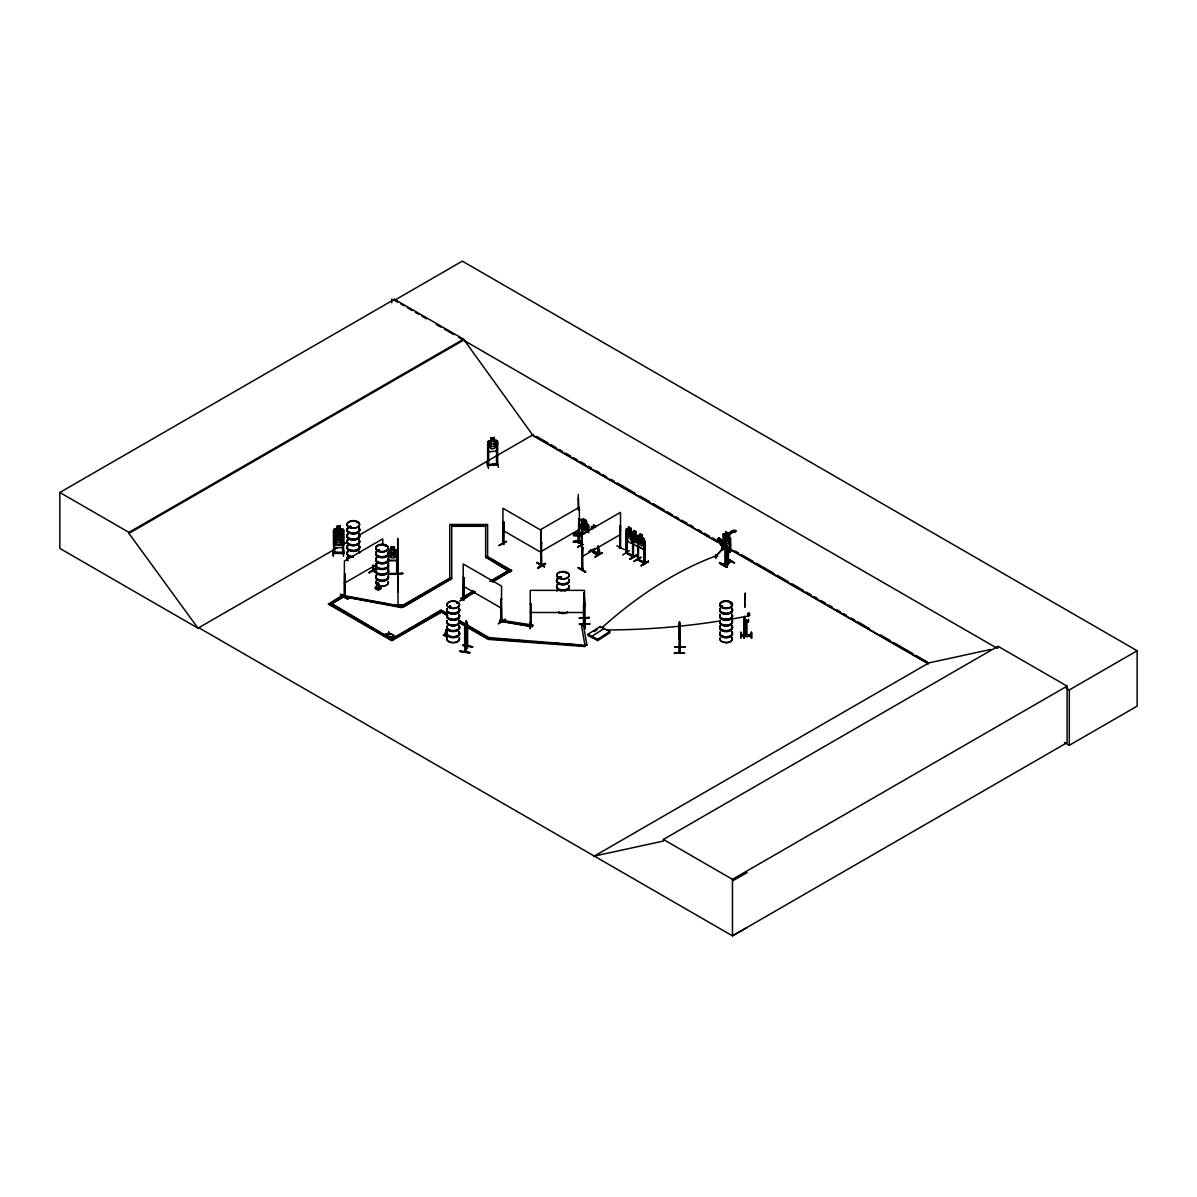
<?xml version="1.0" encoding="UTF-8"?>
<svg xmlns="http://www.w3.org/2000/svg" width="1197" height="1197" viewBox="0 0 1197 1197"><rect width="100%" height="100%" fill="white"/><g stroke="black" fill="none" stroke-linecap="round" stroke-linejoin="round"><path stroke-width="1.5" d="M397.898 571.193L398.317 577.119L397.823 570.834M744.265 634.305L744.265 627.183L744.055 637.747M744.474 634.754L744.758 623.248L744.549 627.512M744.175 631.418L744.145 632.375M679.342 634.964L679.597 625.597M679.357 632.749L679.567 630.969M744.848 603.587L744.818 607.298L744.878 604.425L744.848 605.248M748.574 619.403L748.23 622.111M744.534 627.662L744.534 628.53L744.758 626.181M751.252 634.799L741.078 634.605L751.237 634.664C747.616 639.931 729.497 632.719 751.207 635.338M744.803 604.156L744.878 601.777M679.537 629.203L679.163 638.719L679.716 630.894M333.604 537.603L337.045 536.675M333.604 535.089L334.666 534.057L342.432 534.101L343.614 535.074M343.614 542.391L342.462 545.159L334.636 545.039M336.941 531.348L340.277 531.363M334.711 534.206L337.045 534.221L335.384 535.059L335.384 542.72L337.045 544.904L340.157 544.934L341.833 542.765L341.833 535.089L340.277 533.877L336.941 533.922M342.432 534.161L340.157 534.236M343.614 537.588L340.157 536.69L341.833 537.677M744.833 601.986L744.878 599.757M674.285 653.323C692.764 652.829 682.709 653.682 674.3 653.038M679.357 634.215L679.193 633.452M744.908 599.921L744.923 597.632M744.369 633.063L744.429 630.116M744.354 629.383L744.429 626.48L744.07 638.016L744.055 635.936M744.654 628.29C744.325 641.083 744.758 621.198 744.714 629.577M679.522 629.727L679.283 634.664M377.833 585.572C376.965 576.7 382.816 592.545 376.457 588.67L377.773 582.685L378.491 585.632M744.938 598.141L744.983 595.747M744.265 629.338L744.354 626.585M333.559 531.034L334.472 531.049L333.559 531.034L333.649 553.448L333.664 552.311L334.562 553.403L334.472 531.049M333.604 536.959L334.636 539.682L342.462 539.712L343.614 537.079M333.005 550.291L333.335 556.216L333.499 549.902M343.464 552.715L333.469 552.341M334.576 552.386L343.509 552.445L343.614 553.508L343.494 529.732L342.432 528.715L334.666 528.625L333.604 529.658L333.604 544.904L334.621 547.628L342.462 547.598L343.614 544.904M340.277 526.037L336.941 525.992L337.045 528.805L335.384 529.702L335.384 534.79L337.045 536.989L340.157 537.019L341.833 534.864L341.833 529.777L340.157 528.85L340.277 525.977M342.596 531.154L343.509 531.154L342.596 531.154L342.611 553.523M343.614 529.762L343.614 544.964M343.509 556.336L343.808 550.396M723.033 547.014L722.105 546.954L723.093 546.939M725.158 541.448L725.322 537.094L726.384 537.438L726.908 536.316A9.471 5.431 -65.5 0 1 734.464 530.256L736.065 530.81L734.913 531.932A8.11 4.653 -65.5 0 0 728 538.081L729.063 538.426L726.025 541.852L725.158 541.448L728.195 538.037L725.322 537.094M726.025 541.852L726.19 537.483L727.252 537.842L727.761 536.705A9.471 5.431 -65.5 0 1 735.332 530.66L736.065 530.81M728.599 550.62L729.063 550.949M729.257 551.952L729.646 537.797L730.544 538.022L730.679 551.712L723.347 547.867M730.2 551.952L728.898 550.291M679.357 624.954L679.552 621.827L679.567 653.173L680.076 625.223M744.998 596.57L745.043 594.221M679.387 626.465L679.268 638.719M740.674 632.285L740.913 638.225L741.123 632.24M743.906 626.914L744.384 616.455L744.743 627.961M745.282 596.271L745.312 595.463C745.147 604.126 745.372 587.233 745.043 595.298M743.906 633.542L744.729 616.455M744.085 635.457L744.743 621.707M744.085 638.136L744.729 623.846L744.28 625.283M744.743 623.607L744.848 621.527L744.354 625.328M746.255 621.632L746 620.674L745.551 621.856C747.736 621.961 745.522 618.849 745.701 621.767M745.581 620.974L745.791 635.038M746.285 620.061L746.584 621.737M746.494 621.273L746.509 635.053M751.432 632.106L751.641 638.405L751.432 632.405M751.507 632.465L751.147 637.971M679.657 631.193L679.507 630.221M467.054 633.228L467.324 629.936M744.534 623.712L744.773 624.654M679.163 627.782L679.716 623.697M679.657 652.604L679.268 651.707M679.716 623.592L680.091 647.831M744.265 635.742L744.384 616.545L744.28 617.891M465.364 650.719L465.139 651.258M464.69 651.886L467.758 645.617L467.025 646.844M464.735 651.123L464.735 652.021L464.631 628.186L467.054 622.26L467.473 647.023L467.683 624.31M469.673 653.068L459.857 651.512M459.977 650.899L469.808 652.38M469.793 652.784L459.977 651.258M377.175 589.014L377.654 582.834L376.142 588.161M445.823 635.921L446.571 629.562L445.119 635.577L446.75 636.011L446.616 629.906M745.103 594.43L745.237 595.642M584.615 622.5L585.168 628.799L584.615 618.161M584.824 601.178L584.869 623.906L584.51 623.113M377.773 582.685L376.905 587.203L377.788 587.024M446.421 629.592L445.119 635.577M398.047 604.769L397.703 538.321L397.748 577.119M376.457 588.67L377.698 582.924M467.773 646.47L465.139 652.066L465.349 629.353M458.885 621.812L487.643 638.42L489.049 637.612L584.929 645.363L584.69 646.5L488.795 639.437L489.049 637.612L458.675 620.076M488.795 639.437L489.049 637.612M584.69 646.5L584.929 644.674L586.904 644.555L584.929 645.363L581.503 625.193L583.478 625.088L586.904 645.243M349.075 526.949L350.781 526.381M350.422 526.86L349.329 526.77L350.093 526.336M349.748 526.77L350.541 526.396M350.841 526.575L349.27 526.5M357.514 522.401L357.334 522.266M378.028 550.77L378.731 550.022M378.88 549.752L378.476 549.812M385.344 546.431L386.362 546.356L385.823 545.787M386.212 546.041L385.898 546.131M449.982 606.221C452.735 607.717 446.945 607.492 449.668 606.221M450.506 606.565L449.818 606.49M450.252 606.31L450.476 607.118M457.194 603.019L456.7 602.3L457.314 602.974M457.449 602.824L456.521 602.974M559.418 576.864L558.894 577.927M559.418 577.627L560.016 577.777M559.777 577.822L560.45 577.238M566.6 572.944L566.151 573.513M567.004 573.124L566.555 572.989M578.854 520.396L578.75 519.049M728.375 564.341L727.073 564.505L727.013 550.545L727.866 550.949L727.716 564.834L727.567 550.949L728.704 550.246M730.365 551.817L723.332 547.433L722.838 548.241L730.275 552.041L723.003 547.373L721.477 549.303L723.078 547.538M444.955 634.53L446.331 629.667L444.79 635.068M340.427 594.894C343.719 592.32 355.808 605.772 340.457 594.804M348.043 598.335L340.771 594.266M537.154 562.485C559.717 575.009 521.189 554.256 544.426 566.57M537.124 562.874L544.381 566.944M585.557 571.657C563.353 558.819 600.46 580.904 578.286 567.902M584.405 623.802L584.48 622.53M584.899 623.832L584.54 618.131M719.382 563.218C742.08 575.937 704.719 553.702 726.923 566.765M719.681 563.024L726.549 567.393M722.3 605.697C722.554 604.754 719.846 607.747 722.749 606.146M721.567 605.607L721.567 605.891M730.424 603.857L731.262 603.438M724.17 544.485L729.646 547.553L730.439 545.353M629.682 533.638L631.777 532.456L630.265 534.73L631.283 537.273M640.949 540.236L643.163 539.054L641.667 541.328L643.238 545.458L641.188 541.643C640.245 545.353 637.447 542.391 640.679 540.745L639.198 536.795L641.098 540.326M637.462 546.371L638.33 544.156M642.34 534.894L639.961 533.548L639.961 536.451L638.779 536.675L638.779 541.762L639.961 544.62L642.176 545.892L643.373 544.381L643.373 539.293C641.188 538.156 642.849 531.618 642.176 537.707L643.836 538.575L638.345 535.343L637.507 535.927L638.24 546.371L643.821 549.543L644.704 547.253M496.426 450.91L497.533 448.172M487.792 449.219L488.81 451.853L496.531 451.074L497.668 443.518L487.792 444.491M385.359 635.083L384.806 634.305L387.918 633.901L387.813 634.739L385.359 634.619L387.813 634.29L387.798 636.49L388.531 634.23L391.599 634.29L388.531 634.694L388.636 633.856L391.599 633.841M392.466 638.719L393.2 636.924L396.267 636.535L393.304 636.55L393.2 637.388L396.267 636.999M388.636 632.136L389.22 632.929L388.636 632.136L387.918 634.365L384.806 634.769M392.586 636.595L389.474 637.462L392.481 637.432L393.304 634.829L393.304 636.999M393.304 634.829L392.586 637.058L389.474 637.462M733.402 531.543A8.11 4.653 -65.5 0 1 734.045 531.543L735.197 530.421M397.763 557.802L396.611 560.57L388.771 560.57M387.215 636.161L387.813 634.739M389.22 632.465L388.636 634.305L391.599 634.29M391.883 638.854L392.481 636.984M393.304 636.55L393.888 635.158M338.542 532.171L341.399 529.673L339.29 532.785L341.504 536.047L338.616 533.353L335.729 535.972L337.913 532.755L335.818 529.613L338.706 532.052M679.612 653.098L680.12 647.427M722.539 564.67L730.125 560.286L722.943 564.445M730.065 560.645L722.838 564.789M633.961 561.528L641.098 557.338M369.14 572.764L376.202 568.186M465.184 651.961L465.094 627.243L466.456 620.794L465.663 622.814M465.663 623.727L466.187 621.707M465.513 626.3L466.321 624.565L465.513 631.388C465.813 615.123 464.75 643.791 466.067 629.173L466.531 630.789M465.035 650.809L467.414 646.455M499.598 621.153L500.107 620.046L532.86 625.118L532.336 626.914L499.598 621.153L532.336 626.226L532.86 625.118M499.598 621.842L500.107 620.046M372.596 570.864L372.925 565.193M373.344 571.238L373.599 565.553M463.149 599.622L463.942 599.996L464.122 577.657L463.224 577.433L463.867 577.807M463.538 598.59L463.852 599.996L464.122 577.657M502.83 543.797L503.623 544.246L503.802 521.922L502.905 521.683L503.548 522.057M503.533 544.261L503.802 521.922M501.887 621.542L501.169 599.069L500.855 621.393L500.84 620.51L501.887 620.734M540.595 564.879L541.732 564.64L541.403 542.331L540.595 565.687L540.685 564.819M540.775 565.418L541.583 565.882L541.508 564.999M627.019 552.416L626.076 552.206L626.884 552.67M632.824 543.662L632.944 556.605C636.729 556.336 616.829 548.69 632.944 555.797M627.048 531.139L626.151 530.914L626.315 552.864L633.482 556.874M638.046 560.031L638.046 559.223M644.016 562.59C649.851 564.565 627.901 554.435 644.151 562.56M643.791 538.545L644.629 539.982L644.704 563.742L643.881 563.323L644.225 541.044M530.151 628.335L530.076 622.934M582.281 544.83L581.951 544.261M584.031 521.967L581.518 521.488L581.458 545.204L582.445 545.443L581.727 545.024M591.064 550.71L598.261 554.854L598.186 545.593M597.527 553.717C601.238 555.049 590.645 548.196 592.036 550.904M729.871 549.288L730.335 551.862L730.394 538.066L728.015 535.822L728.075 533.039L729.153 542.555L727.971 544.066L725.741 542.825L724.544 539.967L725.696 531.707L728.075 533.039M451.733 578.106L449.758 578.106L401.818 605.787L401.234 607.567L343.629 596.675L344.212 595.582L403.209 606.595L451.164 578.914L403.209 607.283L391.015 604.56M343.629 597.363L344.212 595.582M401.234 607.567L401.818 605.787M344.392 595.792L344.796 595.941M541.059 564.191L541.717 563.772L540.924 564.236M579.318 542.914L579.109 520.56L578.39 543.124L579.183 542.66M581.937 569.862L582.894 569.712L582.55 547.403L581.832 569.967L582.55 547.403M487.553 464.675L488.66 464.571L488.6 465.603M487.658 443.339L488.63 443.444L487.658 443.339L487.613 465.693L497.533 464.421L487.748 465.409M466.561 630.789L466.785 623.906L466.082 627.931L465.618 626.435M726.28 549.318L724.918 549.258L725.696 549.558M727.118 550.575L727.148 564.371M728.3 550.62L728.3 564.46L728.509 550.605M725.771 563.443L725.472 548.854L725.621 563.488L726.325 549.199M357.02 522.655L357.469 522.625M450.671 607.118L450.311 606.28M559.777 576.864L558.64 577.672M341.833 540.176L340.157 542.346L337.045 542.331L335.384 540.146M727.417 547.897C728.24 553.553 714.22 539.144 718.544 539.099L723.796 548.346M719.606 539.877C716.853 534.55 725.397 543.962 725.397 545.757L725.023 546.565L720.774 543.184L718.529 537.857M717.482 539.099L723.497 541.882L727.507 547.957M722.105 546.206L717.542 539.024L723.646 548.645M729.332 551.997L724.275 542.376L730.275 552.041M724.933 542.75L723.437 542.017M716.39 555.348L722.105 549.498L716.584 555.348M724.14 548.017C719.711 551.832 726.399 548.136 723.003 547.373M530.106 624.954L531.244 625.388M583.552 603.617L584.465 603.827L583.552 603.617L583.448 625.971L583.463 624.924L584.57 624.954M340.726 594.655L348.058 598.784M397.643 551.937L396.731 551.937L396.656 574.321L397.643 573.273M496.456 440.167L488.87 440.87L487.778 441.858L487.763 465.693M487.897 441.947L488.885 440.93M488.735 464.765L496.456 463.987M497.339 464.421L496.546 463.703L497.623 463.852M496.65 463.972L496.635 464.481M497.623 464.66L497.638 440.855L494.376 440.287M724.918 563.039L725.771 562.695M726.28 563.159L725.547 562.74M333.709 537.633L334.711 536.66M344.646 574.605L344.571 596.794L345.364 596.33L344.437 596.54M344.691 596.749L345.29 574.231M578.495 543.019L579.109 520.56M620.33 547.747L619.522 548.166L620.6 547.942L620.51 512.331L582.161 534.475L582.086 570.116L582.804 569.697M560.391 577.702L559.598 577.956M723.287 542.675L723.242 534.131L725.786 534.58L725.771 531.857M724.185 542.899L724.155 534.371L723.257 534.146L724.11 533.653M591.931 526.441L591.109 527.024L593.622 527.503M632.121 532.396L631.253 540.161L631.253 532.86L632.091 532.276L638.405 536.899L638.405 559.822M626.196 529.403L626.989 528.85M530.226 624.954L531.244 625.163M583.448 625.163L584.57 625.163M583.657 625.702L584.57 625.971M388.606 551.937L388.501 574.351L397.748 574.291M333.664 553.149L343.584 553.268M721.013 605.891L722.105 606.251M730.379 603.468L731.397 603.587M587.951 634.305L600.116 626.525L609.767 631.522L609.886 632.779L597.722 640.575L588.071 635.562L587.951 634.305L597.602 639.303L597.722 640.575M594.146 631.672L597.198 629.727M592.171 636.161L604.335 628.38M597.602 639.303L609.767 631.522M373.554 570.221L372.611 570.026L373.419 570.475M369.215 572.884L376.247 568.171L369.215 572.42M373.419 570.715L376.531 572.136M723.242 534.131L724.155 534.371M729.646 537.797C732.19 537.797 724.963 533.817 724.035 533.697M729.631 547.717L724.11 544.545M506.526 541.628L498.969 545.578L506.122 541.403M503.623 543.677L502.83 542.989L503.623 543.438M541.657 542.48L540.76 542.705M466.845 597.378L459.693 601.089M581.772 544.141L576.086 540.446M540.52 564.984L541.343 564.475M541.732 564.64L540.924 565.044M541.403 542.331L540.999 565.463M537.917 567.617C560.66 554.914 523.014 577.074 545.084 563.473M537.947 568.006L545.084 563.772M538.276 568.216L545.024 563.398M582.804 547.553L581.907 547.777M619.612 526.022L620.51 525.782L619.866 548.301L619.866 526.156M501.827 599.428L500.915 599.203M630.864 531.064L630.939 528.296L628.56 526.934L627.378 535.164L628.56 538.022L630.789 539.278M626.929 539.712C624.46 531.663 627.961 545.428 632.42 542.944M616.844 545.757L624.475 549.647M637.507 535.927L637.851 559.478M582.206 569.263L582.879 568.844L582.086 569.308M619.866 547.493C621.692 545.817 617.832 548.869 620.285 547.732L620.27 525.633M637.792 537.378L638.45 537.737M505.358 619.148L498.206 623.787L505.718 619.762M622.62 555.034L629.368 550.62M638.24 546.371L643.821 549.543M627.019 553.223L627.138 552.49M637.403 555.184C614.869 567.827 651.916 545.533 629.921 559.119M629.861 559.164L637.403 555.213M637.836 558.7L638.27 559.268M638.27 560.076L638.45 545.129M643.896 562.71L644.704 563.742L637.552 559.657M644.016 563.398L644.225 546.58M648.415 561.124L641.263 565.762L648.46 561.184M641.263 565.762L648.505 561.588L641.308 565.373M198.882 627.782L198.104 628.245L59.85 548.421L59.85 492.491L394.471 299.295L463.553 339.17L532.635 434.99L723.123 544.979M394.471 299.295L394.471 300.327L462.326 261.155L1137.15 650.764L1137.15 706.125L1069.295 745.297L1064.447 742.484M59.85 492.491L128.932 532.366L463.553 339.17M747.108 927.495L732.459 935.845L198.792 627.737L197.999 628.186L128.932 533.398L463.553 340.202M197.999 628.186L337.479 547.657M342.327 544.859L347.16 542.061M358.457 535.553L533.413 434.541M344.392 583.148L376.352 564.7M328.397 603.453L391.763 640.036L441.109 612.236L391.763 640.724L328.397 604.141L342.537 595.283L343.928 596.779L329.788 604.949L343.928 596.091M333.11 601.418L342.537 595.971L343.928 596.779M377.818 586.231C370.501 587.562 379.599 592.38 381.125 587.996M378.057 589.986L381.125 588.131M508.59 570.984L486.221 557.383L487.613 556.575L511.598 570.415L492.61 582.056M401.818 606.475L449.758 578.794L451.733 578.794L451.733 524.466M486.221 558.071L487.613 557.263L511.598 571.104M583.882 519.154L586.306 520.471L587.338 524.87L587.338 529.957L586.156 531.453L583.956 530.181L582.774 527.323L583.956 519.109L583.956 521.832M582.206 523.448L581.547 523.074L582.056 545.593M586.306 520.471L586.156 523.284L588.67 525.513L588.595 532.874M540.999 551.548L579.363 529.403M475.029 592.216L462.251 599.592L460.845 598.784L473.638 590.72M489.618 581.488L508.8 570.415L491.219 581.248M447.498 613.627L441.109 609.931L391.763 639.108M581.518 528.79L582.251 531.917L585.019 533.518M462.446 597.872L472.037 592.335M393.364 638.196L412.531 627.123M415.733 625.268L426.925 618.819M430.112 616.964L441.109 610.62L445.897 613.388M588.595 525.558L582.296 521.054M460.845 598.096L462.251 598.904L475.029 591.527M492.61 581.368L511.598 570.415M587.951 532.291L588.191 526.62L588.849 530.69M588.849 526.994L587.951 526.755M582.326 531.872L585.094 533.473M595.822 526.052L593.458 524.69L593.547 527.548L592.365 527.772M582.326 544.231L577.612 546.939L582.445 544.635L581.727 544.216M582.266 544.545L578.001 547.179M443.399 635.113L446.466 633.138M588.64 551.652L591.513 549.992M588.939 551.772L594.729 548.421M591.318 549.752C591.049 552.79 603.767 560.196 598.425 547.298M582.161 556.62L620.51 534.475M633.692 530.48L636.056 531.842L633.692 530.48L633.692 533.383M602.046 552.67L594.879 556.859M602.375 552.894L595.193 557.084M636.056 534.565L637.148 536.211L637.148 541.283L635.966 542.795L633.767 541.523L632.585 538.65L632.585 533.563L633.767 533.338M458.885 622.5L487.643 639.108L494.585 638.704M725.472 548.854L725.053 563.114M730.993 561.169L723.736 565.358L730.933 561.213M734.524 562.829L728.375 559.268L734.135 562.59M593.532 856.543L928.947 662.884L990.742 649.447M594.311 856.079L663.392 841.057L663.392 839.456L998.014 646.26L1067.096 686.135L1067.096 742.649L732.459 935.845L732.459 879.331L1067.096 686.135M998.014 647.861L997.236 648.325L458.735 337.419M1066.093 688.08L1069.295 689.936L1137.15 650.764M732.459 880.947L747.108 872.598M335.384 537.633L337.045 536.735M729.467 551.578L729.886 537.648M486.67 462.237L488.481 468.476M578.39 543.124L579.183 541.852M559.897 577.837L559.598 576.894M496.65 463.703L487.658 464.915M722.434 606.505L721.327 606.55M582.206 570.071L582.625 568.695M529.942 622.874L530.151 628.799M397.643 550.515L398.047 573.917M729.931 552.266L724.065 542.645M488.675 465.618L488.556 443.234M377.818 582.969L379.748 587.981M372.985 569.922L373.419 571.283L373.344 565.702M376.531 572.72L372.91 570.67L376.277 572.286M503.069 543.647L503.892 544.066L503.189 542.884M463.389 599.398L463.583 599.458M597.827 553.493L598.156 554.869M597.707 554.256L597.782 546.924M395.713 636.669L390.013 637.777M531.139 624.954L530.331 626.031L530.226 590.36L584.465 590.36L584.36 626.031L584.465 625.163M388.501 573.543L397.643 573.677M496.56 442.411L497.518 442.516L496.56 442.411L496.516 464.765M498.491 467.443L496.695 461.204M491.084 437.893L494.376 437.563L491.084 437.893L491.174 440.631L489.543 441.768L489.543 446.855L491.189 448.875L494.256 448.561L495.902 446.227L495.902 441.139L494.256 440.391L494.346 437.503M488.84 440.84L491.084 440.616L491.189 437.967M583.029 544.68L575.787 540.565M378.91 550.665L378.057 550.381M559.852 578.076L558.924 577.358M540.849 565.463L540.999 529.403L579.363 507.259L579.363 542.944M463.942 599.188L463.583 598.65M598.261 554.061L592.111 550.455M466.321 623.667L466.755 628.724L465.513 633.572L465.094 632.33M730.604 603.408L731.053 603.243M579.228 618.011L589.403 617.787M579.632 624.355C610.934 623.188 558.041 624.355 589.792 624.086M584.181 602.031L584.286 592.575L584.48 607.433M584.271 597.363L584.375 600.251L584.45 598.47M398.047 551.772L398.062 574.515M392.781 573.767L402.955 573.662M393.259 604.889L403.449 605.592L393.259 604.964M403.434 605.502L393.259 605.368L403.449 605.562M531.139 625.762L530.121 625.971M530.256 625.986L531.139 625.971L531.139 603.617L530.226 603.827M584.57 625.762L581.503 625.193M578.286 494.391L578.286 510.131M578.39 497.772L578.75 509.832M578.57 519.393L583.657 519.498M578.57 519.722L583.657 519.707M578.57 519.857L583.657 519.393M578.57 525.274L581.966 525.274M578.57 525.288L581.966 525.348M451.733 525.618L485.638 525.618M578.57 525.663L581.966 525.752M578.57 525.977L581.966 525.977M578.57 526.067L581.966 526.037M451.733 526.306L485.638 526.306M578.57 527.234L581.966 527.219M578.57 527.338L581.966 527.368M578.57 527.548L581.966 527.533M573.483 533.189L583.657 533.114L583.657 533.892M573.483 533.488L583.657 533.488M573.483 533.593L583.657 533.563M573.483 533.802L583.657 533.877M573.483 535.418L581.966 535.433M573.483 535.613L581.966 535.628M581.966 535.762L573.483 535.298M573.483 541.179L581.966 541.194L573.483 541.957M573.483 541.643L581.966 541.568M573.483 541.882L581.966 541.957M388.801 549.588L396.581 549.588L397.763 550.545M396.731 552.146L397.643 552.146M485.638 556.575L487.613 556.575M388.86 560.42L396.536 560.42M388.711 573.707L396.835 573.543M388.681 574.051L397.643 574.036M530.226 612.505L584.465 612.505M446.72 636.894L443.399 635.038M337.045 531.498L340.157 531.513M337.045 535.074L340.157 535.089M334.711 536.72L342.387 536.765M337.045 537.648L340.157 537.662M337.045 540.146L340.157 540.176M337.045 534.805L340.157 534.85M334.711 539.533L342.387 539.623M333.469 553.418L343.494 553.508M745.581 621.198L746.719 621.213M741.063 634.814L751.237 634.994M741.033 635.547L751.207 635.712L741.033 635.637M679.163 627.707L679.208 629.353M674.824 646.993L684.998 647.308M501.962 639.258L511.179 639.931M518.555 640.47L527.772 641.158M535.149 641.697L542.525 642.235M551.742 642.924L559.119 643.462M566.495 644.001L575.712 644.689M488.795 638.749L584.69 645.811M449.818 606.355L448.935 606.879M388.606 573.273L388.711 574.291M503.742 621.303L507.378 621.871M511.014 622.44L514.665 622.994M518.301 623.562L531.034 625.522M467.324 622.635L467.069 646.979M465.483 622.649L465.633 625.418M462.641 645.452L472.486 646.993M349.614 597.228L353.205 597.872M356.811 598.5L360.402 599.143M364.008 599.787L367.614 600.415M371.205 601.059L387.409 603.931M343.629 596.675L401.234 606.879M378.237 550.859L379.314 550.007M723.557 548.675L717.886 538.725M748.035 616.036C753.003 616.036 745.851 612.206 748.035 616.036A610.216 498.042 -2.8 0 1 731.472 619.088M541.239 566.031L541.253 530.376L502.905 508.231L502.935 543.902L503.144 521.548M501.423 621.722L501.573 586.126L463.224 563.982L463.224 599.667L463.463 577.283M597.902 554.316L597.527 547.059M581.951 545.069L581.802 522.924M584.151 618.625L584.151 612.58M734.689 531.663L735.542 532.067M729.063 538.426L727.133 537.692A8.11 4.653 -65.5 0 1 732.025 531.932M714.833 556.321L716.03 557.952L714.833 556.321A348.192 206.228 -58.7 0 0 602.226 627.452M578.36 541.553L578.39 528.969M375.544 564.281L376.98 565.089M376.277 572.869L372.686 570.879L372.686 565.343M718.454 537.932L720.848 539.263M721.402 549.139L722.599 549.947M725.681 547.448L729.871 549.857L724.035 546.805M638.27 535.388L640.036 536.406M643.971 541.179L644.884 541.418L644.959 563.592L637.792 559.523M640.769 557.233L634.021 561.169M626.181 553.119L633.228 557.099L633.228 542.331M575.697 540.67L582.984 544.351M578.241 567.977L585.572 572.106M506.151 541.358L499.373 545.353M394.471 300.327L397.688 302.183M400.905 304.038L404.122 305.893M407.324 307.749L412.142 310.532M415.359 312.387L418.576 314.242M421.793 316.098L426.611 318.881M436.247 324.447L441.065 327.23M444.282 329.085L453.917 334.636M536.645 436.396L547.942 442.92M551.174 444.79L556.021 447.588M559.238 449.444L562.47 451.314M565.702 453.169L570.55 455.967M573.782 457.838L576.999 459.708M580.231 461.563L585.079 464.361M588.311 466.232L591.527 468.087M596.375 470.885L599.607 472.755M602.839 474.611L606.056 476.481M610.904 479.279L614.136 481.134M617.368 483.004L635.128 493.254M639.961 496.052L649.657 501.648M652.874 503.503L664.185 510.027M667.402 511.897L672.25 514.695M675.482 516.55L678.714 518.421M681.946 520.291L686.779 523.074M690.011 524.944L693.243 526.815M698.075 529.598L701.307 531.468M704.539 533.338L709.387 536.136M712.619 537.992L715.836 539.862M735.212 551.039L738.444 552.909M741.676 554.765L752.973 561.288M756.205 563.159L773.965 573.408M777.182 575.278L788.494 581.802M791.711 583.657L803.022 590.196M806.239 592.051L811.087 594.849M814.319 596.719L817.551 598.575M820.783 600.445L825.616 603.243M828.848 605.098L832.08 606.969M836.912 609.767L840.144 611.622M843.376 613.492L846.608 615.348M851.456 618.146L854.673 620.016M857.905 621.871L869.202 628.41M880.513 634.934L890.194 640.515M893.426 642.385L912.802 653.562M916.019 655.432L927.331 661.956M726.355 546.834L928.154 663.347M531.573 434.84L717.841 542.376M725.936 547.059L928.393 663.946M728.419 559.598L734.18 562.919M726.938 567.213L719.741 562.59M591.887 526.59L593.547 527.548M592.036 528.835L591.138 528.61L591.797 528.984M502.905 530.376L541.253 552.52M486.221 557.383L510.191 571.912M449.758 578.106L451.164 578.914M463.224 586.126L501.573 608.271M451.164 579.602L449.758 578.794L449.758 524.466L487.613 524.466L487.613 557.263L485.638 557.263L485.638 524.466M458.675 620.779L489.049 638.3M447.693 615.348L439.703 610.739L447.693 616.051M380.451 632.585L331.195 603.453L393.155 639.916M383.624 634.41L391.569 639.003M663.392 839.456L732.459 879.331M631.492 538.725L629.787 535.029C628.844 538.755 626.046 535.777 629.278 534.146L627.797 530.181L629.652 533.398M396.536 549.677L397.643 550.575M342.387 528.879L343.494 529.792M633.452 556.889L633.482 542.196M722.973 548.316L717.661 538.994M631.971 532.695L630.789 531.109L630.939 528.296L628.56 527.129L628.649 529.807M593.532 528.416L592.814 528.176M745.701 635.607L746.015 620.046M633.243 533.383L632.48 531.902L626.869 528.79L626.106 529.328L626.151 553.149L626.076 552.206M632.36 532.007L633.153 533.368M637.462 535.568L638.33 544.261L637.522 546.505L631.986 543.303L631.328 540.116M724.649 542.989L727.432 548.031M720.639 539.293L719.217 538.485M345.364 595.522L345.364 596.33M487.882 449.129L488.885 451.733M334.711 545.024L333.604 542.331L334.636 545.114M584.241 598.186L584.076 593.996M379.584 588.505L378.207 582.894L378.985 588.924M464.66 635.427L465.035 637.597L467.039 633.183L464.93 637.582L464.66 628.171M600.116 626.525L600.236 627.782M584.181 592.575L584.286 595.463M584.271 597.258L584.316 599.128M377.968 582.984L378.102 589.104M397.703 560.465L398.167 591.782M723.901 534.52L723.946 543.049M723.497 533.997L723.542 542.54M1069.295 689.936L1069.295 745.297M748.29 619.403L748.499 622.126M746.719 620.989L746.689 635.592M727.641 550.904L727.791 564.76M679.447 621.812L679.208 653.158M637.792 544.755L637.582 559.732M636.056 531.842L635.891 534.655M632.585 540.116L632.585 556.814M627.048 538.53L626.884 553.478M626.809 531.288L626.659 553.433M591.677 550.306L591.872 551.174L591.542 549.797M591.064 549.902L591.138 550.844M582.445 530.69L582.445 534.371M573.483 533.099L573.483 533.892M501.169 599.069L501.289 621.228M466.351 620.779L466.426 623.682M391.763 299.085L391.763 302.751M391.195 546.879L391.195 549.677L389.519 550.575L389.519 555.662L391.195 557.847L394.307 557.847L395.983 555.662L395.983 550.575L394.307 549.677L394.426 546.79L391.075 546.864L391.075 549.588M382.756 544.396L382.756 538.859L344.392 561.004L344.317 596.645M345.035 574.081L344.796 596.749M342.492 552.49L342.477 553.493M128.932 532.366L128.932 533.398M719.831 621.004A610.216 498.042 -2.8 0 1 607.044 629.951M358.861 534.251A6.434 3.711 0 0 1 353.295 539.817A6.434 3.711 0 0 1 347.729 534.251M358.786 534.625A6.344 3.666 0 0 1 353.295 540.116A6.344 3.666 0 0 1 347.803 534.625M358.756 539.413A6.299 3.636 0 0 1 353.295 544.874A6.299 3.636 0 0 1 347.833 539.413M358.771 539.757A6.329 3.651 0 0 1 353.295 545.248A6.329 3.651 0 0 1 347.803 539.757M358.861 528.131A6.434 3.711 0 0 1 353.295 533.712A6.434 3.711 0 0 1 347.729 528.131M358.771 533.608A6.329 3.651 0 0 1 353.295 539.084A6.329 3.651 0 0 1 347.803 533.608M358.786 528.52A6.344 3.666 0 0 1 353.295 534.012A6.344 3.666 0 0 1 347.803 528.52M358.861 533.937A6.434 3.711 0 0 1 353.295 539.503A6.434 3.711 0 0 1 347.729 533.937M358.861 527.817A6.434 3.711 0 0 1 353.295 533.398A6.434 3.711 0 0 1 347.729 527.817M358.786 527.488A6.344 3.666 0 0 1 353.295 532.994A6.344 3.666 0 0 1 347.803 527.488M353.295 557.233A6.434 3.711 0 0 1 347.729 551.667M358.861 551.667A6.434 3.711 0 0 1 359.504 552.565M351.649 557.413A6.344 3.666 0 0 1 347.803 552.041M347.803 560.48A6.329 3.651 0 0 1 347.803 556.814M358.756 540.326A6.299 3.636 0 0 1 353.295 545.772A6.299 3.636 0 0 1 347.833 540.326M347.803 560.839A6.344 3.666 0 0 1 347.803 557.174M358.801 539.997A6.359 3.666 0 0 1 353.295 545.488A6.359 3.666 0 0 1 347.788 539.997M358.861 545.548A6.434 3.711 0 0 1 353.295 551.129A6.434 3.711 0 0 1 347.729 545.548M353.295 556.515A6.344 3.666 0 0 1 347.803 551.024M358.786 551.024A6.344 3.666 0 0 1 359.639 552.849M358.771 545.937A6.329 3.651 0 0 1 353.295 551.428A6.329 3.651 0 0 1 347.803 545.937M353.295 556.919A6.434 3.711 0 0 1 347.729 551.353M358.861 551.353A6.434 3.711 0 0 1 359.504 552.251M358.861 545.234A6.434 3.711 0 0 1 353.295 550.815A6.434 3.711 0 0 1 347.729 545.234M358.771 544.919A6.329 3.651 0 0 1 353.295 550.396A6.329 3.651 0 0 1 347.803 544.919M459.319 620.6A6.359 3.666 0 0 1 453.184 625.223A6.359 3.666 0 0 1 447.05 620.6M459.319 609.572A6.344 3.666 0 0 1 453.184 614.181A6.344 3.666 0 0 1 447.05 609.572M459.319 608.555A6.344 3.666 0 0 1 453.184 613.163A6.344 3.666 0 0 1 447.05 608.555M459.319 615.692A6.344 3.666 0 0 1 453.184 620.3A6.344 3.666 0 0 1 447.05 615.692M458.75 614.42A6.434 3.711 0 0 1 454.022 619.956A6.434 3.711 0 0 1 446.975 615.318M458.75 614.106A6.434 3.711 0 0 1 454.022 619.642A6.434 3.711 0 0 1 446.975 615.004M459.304 614.66A6.329 3.651 0 0 1 453.184 619.268A6.329 3.651 0 0 1 447.065 614.66M458.75 608.315A6.434 3.711 0 0 1 454.022 613.852A6.434 3.711 0 0 1 446.975 609.213M458.75 608.001A6.434 3.711 0 0 1 454.022 613.537A6.434 3.711 0 0 1 446.975 608.899M459.319 620.809A6.359 3.666 0 0 1 453.184 625.418A6.359 3.666 0 0 1 447.05 620.809M459.289 621.363A6.314 3.651 0 0 1 453.184 625.956A6.314 3.651 0 0 1 447.08 621.363M459.289 637.866A6.314 3.651 0 0 1 453.184 642.46A6.314 3.651 0 0 1 447.08 637.866M459.319 621.048A6.359 3.666 0 0 1 453.184 625.672A6.359 3.666 0 0 1 447.05 621.048M459.319 626.989A6.344 3.666 0 0 1 453.184 631.597A6.344 3.666 0 0 1 447.05 626.989M459.319 625.971A6.344 3.666 0 0 1 453.184 630.58A6.344 3.666 0 0 1 447.05 625.971M459.319 633.108A6.344 3.666 0 0 1 453.184 637.717A6.344 3.666 0 0 1 447.05 633.108M458.75 631.836A6.434 3.711 0 0 1 454.022 637.373A6.434 3.711 0 0 1 446.975 632.734M458.75 631.522A6.434 3.711 0 0 1 454.022 637.058A6.434 3.711 0 0 1 446.975 632.42M459.304 632.076A6.329 3.651 0 0 1 453.184 636.684A6.329 3.651 0 0 1 447.065 632.076M458.75 625.732A6.434 3.711 0 0 1 454.022 631.268A6.434 3.711 0 0 1 446.975 626.63M458.75 625.418A6.434 3.711 0 0 1 454.022 630.954A6.434 3.711 0 0 1 446.975 626.315M459.319 638.225A6.359 3.666 0 0 1 453.184 642.834A6.359 3.666 0 0 1 447.05 638.225M731.786 615.123A6.329 3.651 0 0 1 726.504 620.375A6.329 3.651 0 0 1 720.115 615.542M731.816 620.285A6.359 3.666 0 0 1 726.504 625.567A6.359 3.666 0 0 1 720.085 620.719M731.771 619.896A6.299 3.636 0 0 1 726.504 625.133A6.299 3.636 0 0 1 720.145 620.33M731.876 614.749A6.434 3.711 0 0 1 726.504 620.076A6.434 3.711 0 0 1 720.025 615.168M731.876 614.435A6.434 3.711 0 0 1 726.504 619.762A6.434 3.711 0 0 1 720.025 614.854M731.786 609.019A6.329 3.651 0 0 1 726.504 614.27A6.329 3.651 0 0 1 720.115 609.438M731.876 608.63A6.434 3.711 0 0 1 726.504 613.971A6.434 3.711 0 0 1 720.025 609.064M731.876 608.315A6.434 3.711 0 0 1 726.504 613.657A6.434 3.711 0 0 1 720.025 608.749M731.786 607.986A6.329 3.651 0 0 1 726.504 613.238A6.329 3.651 0 0 1 720.115 608.405M731.816 620.48A6.359 3.666 0 0 1 726.504 625.762A6.359 3.666 0 0 1 720.085 620.914M731.786 632.54A6.329 3.651 0 0 1 726.504 637.792A6.329 3.651 0 0 1 720.115 632.959M731.876 632.166A6.434 3.711 0 0 1 726.504 637.492A6.434 3.711 0 0 1 720.025 632.585M731.876 631.851A6.434 3.711 0 0 1 726.504 637.178A6.434 3.711 0 0 1 720.025 632.27M731.786 631.522A6.329 3.651 0 0 1 726.504 636.774A6.329 3.651 0 0 1 720.115 631.941M731.786 626.435A6.329 3.651 0 0 1 726.504 631.687A6.329 3.651 0 0 1 720.115 626.854M731.876 626.046A6.434 3.711 0 0 1 726.504 631.388A6.434 3.711 0 0 1 720.025 626.48M731.876 625.732A6.434 3.711 0 0 1 726.504 631.073A6.434 3.711 0 0 1 720.025 626.166M731.786 625.403A6.329 3.651 0 0 1 726.504 630.654A6.329 3.651 0 0 1 720.115 625.822M731.771 620.809A6.299 3.636 0 0 1 726.504 626.046A6.299 3.636 0 0 1 720.145 621.228M388.307 558.849A6.434 3.711 0 0 1 381.245 563.488A6.434 3.711 0 0 1 376.516 557.952M388.217 559.223A6.344 3.666 0 0 1 381.259 563.802A6.344 3.666 0 0 1 376.591 558.326M388.172 563.996A6.299 3.636 0 0 1 381.259 568.545A6.299 3.636 0 0 1 376.621 563.114M388.202 564.356A6.329 3.651 0 0 1 381.259 568.919A6.329 3.651 0 0 1 376.606 563.473M388.307 552.745A6.434 3.711 0 0 1 381.245 557.383A6.434 3.711 0 0 1 376.516 551.847M388.217 558.191A6.344 3.666 0 0 1 381.259 562.77A6.344 3.666 0 0 1 376.591 557.308M388.217 553.104A6.344 3.666 0 0 1 381.259 557.682A6.344 3.666 0 0 1 376.591 552.221M388.307 558.535A6.434 3.711 0 0 1 381.245 563.174A6.434 3.711 0 0 1 376.516 557.637M388.307 552.43A6.434 3.711 0 0 1 381.245 557.069A6.434 3.711 0 0 1 376.516 551.533M388.202 552.086A6.329 3.651 0 0 1 381.259 556.65A6.329 3.651 0 0 1 376.606 551.204M388.307 576.266A6.434 3.711 0 0 1 381.245 580.904A6.434 3.711 0 0 1 376.516 575.368M388.217 576.64A6.344 3.666 0 0 1 381.259 581.218A6.344 3.666 0 0 1 376.591 575.742M388.187 581.413A6.314 3.651 0 0 1 381.259 585.976A6.314 3.651 0 0 1 376.621 580.545M388.412 565.852A6.314 3.651 0 0 1 380.451 569.383A6.314 3.651 0 0 1 376.621 564.026M388.202 581.772A6.329 3.651 0 0 1 381.259 586.335A6.329 3.651 0 0 1 376.606 580.889M388.232 564.595A6.359 3.666 0 0 1 381.259 569.173A6.359 3.666 0 0 1 376.576 563.712M388.307 570.161A6.434 3.711 0 0 1 381.245 574.799A6.434 3.711 0 0 1 376.516 569.263M388.217 575.607A6.344 3.666 0 0 1 381.259 580.186A6.344 3.666 0 0 1 376.591 574.725M388.217 570.52A6.344 3.666 0 0 1 381.259 575.099A6.344 3.666 0 0 1 376.591 569.637M388.307 575.952A6.434 3.711 0 0 1 381.245 580.59A6.434 3.711 0 0 1 376.516 575.054M388.307 569.847A6.434 3.711 0 0 1 381.245 574.485A6.434 3.711 0 0 1 376.516 568.949M388.202 569.503A6.329 3.651 0 0 1 381.259 574.066A6.329 3.651 0 0 1 376.606 568.62M569.173 586.006A6.434 3.711 0 0 1 562.111 590.645A6.434 3.711 0 0 1 557.383 585.109M569.069 586.365A6.329 3.651 0 0 1 564.595 590.854M561.318 590.854A6.329 3.651 0 0 1 557.473 585.498M556.859 591.153A6.299 3.636 0 0 1 557.488 590.271M569.173 579.887A6.434 3.711 0 0 1 562.111 584.54A6.434 3.711 0 0 1 557.383 579.004M558.4 578.226A6.434 3.711 0 0 1 561.288 577.268M569.069 585.348A6.329 3.651 0 0 1 562.126 589.912A6.329 3.651 0 0 1 557.473 584.465M569.069 580.261A6.329 3.651 0 0 1 562.126 584.839A6.329 3.651 0 0 1 557.473 579.378M558.475 578.63A6.329 3.651 0 0 1 561.318 577.672M569.173 585.692A6.434 3.711 0 0 1 562.111 590.33A6.434 3.711 0 0 1 557.383 584.794M569.173 579.572A6.434 3.711 0 0 1 562.111 584.226A6.434 3.711 0 0 1 557.383 578.675M558.4 577.912A6.434 3.711 0 0 1 561.288 576.954M569.069 579.243A6.329 3.651 0 0 1 562.126 583.807A6.329 3.651 0 0 1 557.473 578.36M558.475 577.597A6.329 3.651 0 0 1 561.318 576.655M567.408 612.086A6.299 3.636 0 0 1 558.49 612.086M567.453 612.445A6.359 3.666 0 0 1 558.46 612.445M723.108 542.331L722.734 543.528L725.547 546.595L722.464 543.662C722.764 545.787 720.31 543.947 721.731 542.974L719.053 540.027L721.971 542.81L722.285 541.837L723.108 542.331M744.085 629.951L744.16 631.507L744.085 629.951M674.854 646.799L685.013 647.098L674.854 646.799M715.626 554.645L717.557 556.291L715.626 554.645M747.512 613.552C749.157 617.622 751.222 610.709 747.512 613.552M587.233 530.944L585.168 527.204L583.897 529.089L583.104 528.55L584.66 526.321L583.193 522.356L585.138 525.962C586.051 522.431 588.7 525.318 585.647 526.904L587.233 530.944M636.834 542.391L634.769 538.665C634.006 542.391 630.969 539.443 634.275 537.767L632.794 533.802L634.739 537.423C635.607 533.817 638.405 536.884 635.248 538.351L636.834 542.391M341.519 541.433L340.457 541.508L338.616 538.874L335.729 541.493L337.898 538.261L335.818 535.134L338.556 537.648L341.399 535.164L339.29 538.291L341.519 541.433M395.668 556.74L394.531 556.755L392.766 554.196L389.878 556.844L392.047 553.598L389.968 550.485L392.706 552.984L395.549 550.485L393.439 553.613L395.668 556.74M462.76 645.258L472.591 646.784L462.76 645.258M540.849 543.318L541.508 543.692L540.849 543.318M731.292 561.363L724.14 565.582L731.292 561.363M493.718 438.177L491.743 438.371L491.743 439.284L493.718 439.09L493.718 438.177M494.256 441.304L491.189 441.603L491.189 446.69L494.256 446.391L494.256 441.304M589.403 617.487L579.243 618.161L589.403 617.472M402.955 573.363L392.781 573.902L402.955 573.363M393.753 547.403L391.748 547.403L391.748 548.316L393.753 548.316L393.753 547.403M394.307 550.575L391.195 550.575L391.195 555.662L394.307 555.662L394.307 550.575M339.604 531.902L337.599 531.887L337.599 532.8L339.604 532.815L339.604 531.902M339.604 534.475L337.599 534.475L337.599 535.373L339.604 535.388L339.604 534.475M340.157 542.75L337.045 542.735L337.045 529.717L340.157 529.762L340.157 542.75M339.604 526.575L337.599 526.545L337.599 527.458L339.604 527.488L339.604 526.575M722.255 541.657L720.025 540.416L721.971 543.857L724.2 545.099L722.255 541.657M727.522 533.368L726.1 532.575L727.522 534.281L727.522 533.368M727.941 536.78L725.711 535.538L725.741 540.64L727.956 541.882L727.941 536.78M630.385 528.61L628.964 527.802L630.385 529.523L630.385 528.61M641.787 535.224L640.365 534.401L641.787 536.121L641.787 535.224M630.789 532.022L628.56 530.75L628.56 535.837L630.789 537.109L630.789 532.022M642.176 538.62L639.961 537.363L639.961 542.45L642.176 543.707L642.176 538.62M635.577 532.111L634.171 531.303L635.577 533.024L635.577 532.111M635.966 535.523L633.767 534.251L633.767 539.338L635.966 540.61L635.966 535.523M585.767 520.785L584.345 519.962L585.767 521.697L585.767 520.785M595.358 526.321L593.936 525.498L595.358 527.234L595.358 526.321M586.156 524.196L583.956 522.924L583.956 528.012L586.156 529.283L586.156 524.196M350.123 527.398A6.344 3.666 0 0 0 359.639 524.226A6.344 3.666 0 0 0 350.123 521.054A6.344 3.666 0 0 0 350.123 527.398M350.123 527.892A6.329 3.651 0 0 0 359.624 524.72A6.329 3.651 0 0 0 350.123 521.563A6.329 3.651 0 0 0 350.123 527.892M450.012 607.762A6.359 3.666 0 0 0 459.543 604.59A6.359 3.666 0 0 0 450.012 601.403A6.359 3.666 0 0 0 450.012 607.762M450.027 608.061A6.314 3.651 0 0 0 459.498 604.904A6.314 3.651 0 0 0 450.027 601.747A6.314 3.651 0 0 0 450.027 608.061M722.554 607.537A6.359 3.666 0 0 0 732.444 604.739A6.359 3.666 0 0 0 723.302 601.193A6.359 3.666 0 0 0 722.554 607.537M722.584 608.016A6.299 3.636 0 0 0 732.399 605.248A6.299 3.636 0 0 0 723.332 601.732A6.299 3.636 0 0 0 722.584 608.016M722.554 607.732A6.359 3.666 0 0 0 732.444 604.934A6.359 3.666 0 0 0 723.302 601.403A6.359 3.666 0 0 0 722.554 607.732M726.504 619.358A6.329 3.651 0 0 0 731.786 614.106A6.344 3.666 0 0 1 726.504 619.358A6.344 3.666 0 0 1 720.1 614.525A6.329 3.651 0 0 0 726.504 619.358M726.504 642.714A6.359 3.666 0 0 0 731.816 637.432A6.299 3.636 0 0 1 726.504 642.55A6.359 3.666 0 0 1 720.085 637.866A6.299 3.636 0 0 0 726.504 642.55M378.925 551.069A6.329 3.651 0 0 0 388.412 547.897A6.329 3.651 0 0 0 378.925 544.74A6.329 3.651 0 0 0 378.925 551.069M378.925 551.593A6.314 3.651 0 0 0 388.412 548.435A6.314 3.651 0 0 0 378.925 545.278A6.314 3.651 0 0 0 378.925 551.593M378.91 551.308A6.359 3.666 0 0 0 388.441 548.121A6.359 3.666 0 0 0 378.91 544.949A6.359 3.666 0 0 0 378.91 551.308M559.792 578.226A6.314 3.651 0 0 0 569.278 575.069A6.314 3.651 0 0 0 559.792 571.912A6.314 3.651 0 0 0 559.792 578.226M558.49 578.151A6.299 3.636 0 0 0 569.039 576.52A6.299 3.636 0 0 0 561.318 572.061A6.299 3.636 0 0 0 558.49 578.151"/></g></svg>
